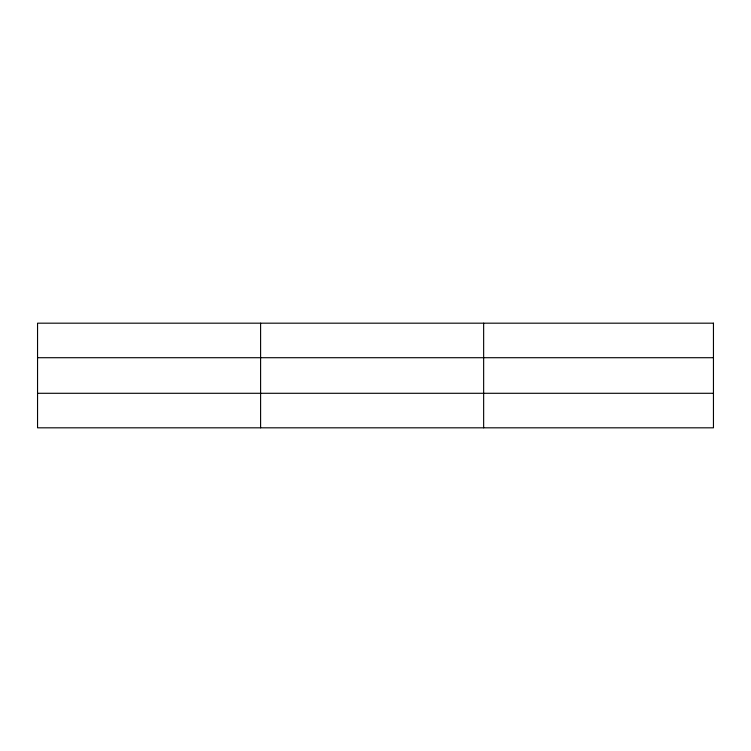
<?xml version="1.0" encoding="UTF-8"?>
<svg xmlns="http://www.w3.org/2000/svg" width="751" height="751" viewBox="0 0 751 751"><rect width="100%" height="100%" fill="white"/><g stroke="black" fill="none" stroke-linecap="round" stroke-linejoin="round"><path stroke-width="1.13" d="M260.597 427.817L260.597 323.183M483.644 427.817L483.644 323.183M37.55 357.711L713.45 357.711M37.55 393.289L713.45 393.289M713.45 323.183L713.45 427.817L37.55 427.817L37.55 323.183L713.45 323.183"/></g></svg>
